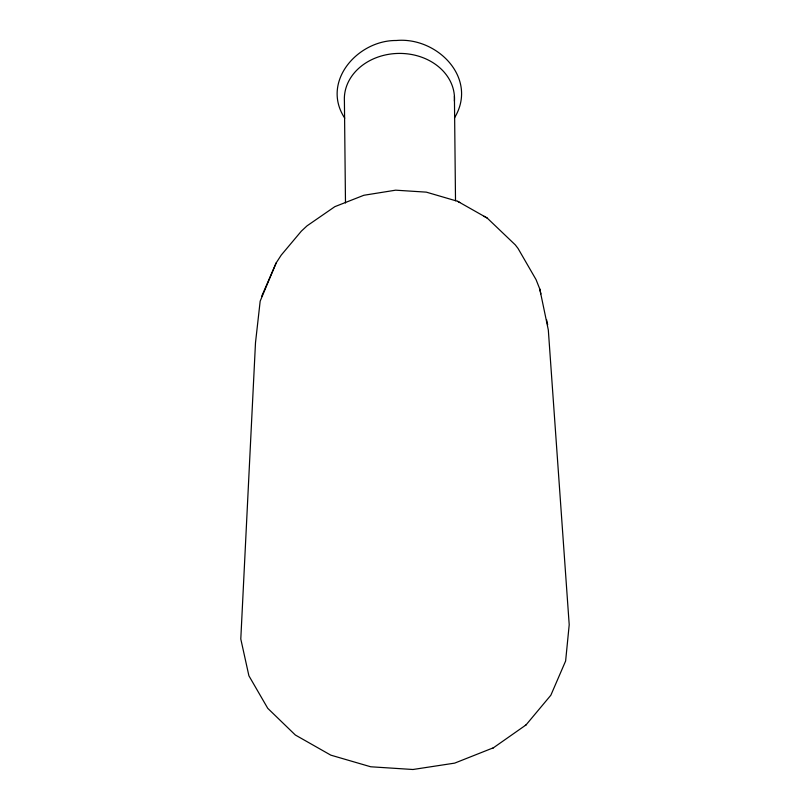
<?xml version="1.0" encoding="UTF-8"?>
<svg xmlns="http://www.w3.org/2000/svg" width="810" height="810" viewBox="0 0 810 810"><rect width="100%" height="100%" fill="white"/><g stroke="black" fill="none" stroke-linecap="round" stroke-linejoin="round"><path stroke-width="1.21" d="M459.786 202.51L457.64 201.305L426.313 192.142L395.634 190.178L363.862 195.271L334.844 206.661L307.01 225.869L301.35 231.144L281.232 255.109L276.169 262.926L260.172 301.158L255.494 342.741L240.793 639.019L248.903 675.783L267.745 708.315L295.316 734.994L330.794 755.143L370.707 766.776L412.968 769.5L454.683 763.121L493.492 747.741M276.169 262.926L261.701 296.268M454.501 117.865C478.457 78.327 437.258 36.703 396.343 40.5C357.686 40.085 320.76 81.85 344.756 118.169M493.017 748.076L526.014 724.94L550.851 695.223L565.623 661L569.207 624.712L548.319 329.984L539.764 288.978L536.068 279.652L518.035 248.437L515.332 244.914L487.164 218.022L457.64 201.305M525.356 725.395L526.014 724.94M484.026 216.26L487.164 218.022M539.764 288.978L540.878 293.908M546.527 319.585L547.681 324.759M454.42 96.349L455.514 200.738M345.485 203.016L344.412 101.139A55.07 45.33 -0.6 0 1 399.613 53.409A55.07 45.33 -0.6 0 1 454.4 101.088"/></g></svg>
